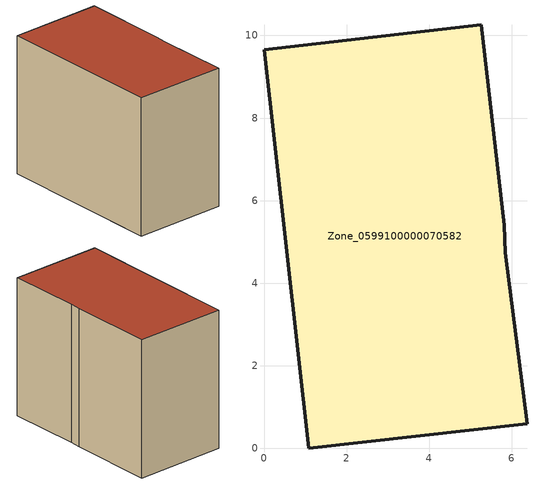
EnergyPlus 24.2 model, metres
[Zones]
Zone_0599100000070582
 floor ground (C_G): 5.26,10.26 5.82,5.41 5.85,4.74 6.37,0.6 1.09,0 0,9.66 z0
 wall outside (C_F): 1.09,0 6.37,0.6 5.85,4.74 5.82,5.41 5.26,10.26 0,9.66 1.09,0 z0:7.92
 roof outside (C_R): 6.37,0.6 5.85,4.74 5.82,5.41 5.26,10.26 0,9.66 1.09,0 z7.92
[BUILDING]
Pand.0599100000070582: North Axis=0; Terrain=City; Loads Convergence Tolerance Value=0.04; Temperature Convergence Tolerance Value=0.4; Solar Distribution=FullExterior; Maximum Number of Warmup Days=25; Minimum Number of Warmup Days=1
[Site:Location]
Rotterdam.The.Hague.AP_ZH_NLD Design_Conditions: Latitude=51.96; Longitude=4.45; Time Zone=1; Elevation=-4.5
[SITE:GROUNDTEMPERATURE:BUILDINGSURFACE]
18, 18, 18, 18, 18, 18, 18, 18, 18, 18, 18, 18
[MATERIAL] Thermal Absorptance=0.9; Solar Absorptance=0.7; Visible Absorptance=0.7
Name | Roughness | Thickness | Conductivity | Density | Specific Heat
G.TC.1946-1964 | MediumSmooth | 0.15 | 1 | 540 | 1210
F.TC.1946-1964 | Rough | 0.3 | 0.857143 | 1920 | 840
R.TC.1946-1964 | MediumRough | 0.2 | 0.235294 | 1500 | 1000
[CONSTRUCTION]
C_G: G.TC.1946-1964
C_F: F.TC.1946-1964
C_R: R.TC.1946-1964
[ZONE]
Zone_0599100000070582: Type=1; Multiplier=1; Ceiling Height=Autocalculate; Volume=Autocalculate; Floor Area=autocalculate; Part of Total Floor Area=Yes
[ZONEINFILTRATION:DESIGNFLOWRATE]
Infil_Zone_0599100000070582: Zone or ZoneList or Space or SpaceList=Zone_0599100000070582; Schedule=AlwaysOn; Design Flow Rate Calculation Method=Flow/Area; Flow Rate per Floor Area=0.003; Constant Term Coefficient=1; Temperature Term Coefficient=0; Velocity Term Coefficient=0; Velocity Squared Term Coefficient=0
[HVACTEMPLATE:ZONE:IDEALLOADSAIRSYSTEM]
Zone_0599100000070582: Maximum Heating Supply Air Temperature=50; Minimum Cooling Supply Air Temperature=13; Maximum Heating Supply Air Humidity Ratio=0.0156; Minimum Cooling Supply Air Humidity Ratio=0.0077; Heating Limit=NoLimit; Cooling Limit=NoLimit; Dehumidification Control Type=ConstantSensibleHeatRatio; Cooling Sensible Heat Ratio=0.7; Dehumidification Setpoint=60; Humidification Control Type=None; Humidification Setpoint=30; Outdoor Air Method=None; Outdoor Air Flow Rate per Person=0.00944; Outdoor Air Flow Rate per Zone Floor Area=0; Outdoor Air Flow Rate per Zone=0; Demand Controlled Ventilation Type=None; Outdoor Air Economizer Type=NoEconomizer; Heat Recovery Type=None; Sensible Heat Recovery Effectiveness=0.7; Latent Heat Recovery Effectiveness=0.65
[ZONECONTROL:THERMOSTAT]
ThermostatControl_Zone_0599100000070582: Zone or ZoneList=Zone_0599100000070582; Control Type Schedule=DualSetpointControlType; Control 1=Thermostat_Zone_0599100000070582; Temperature Difference Between Cutout And Setpoint=0
[THERMOSTATSETPOINT:DUALSETPOINT]
Thermostat_Zone_0599100000070582: Heating Setpoint Temperature Schedule=HeatingSetpoint_Zone_0599100000070582; Cooling Setpoint Temperature Schedule=CoolingSetpoint_Zone_0599100000070582
[SCHEDULE:COMPACT]
HeatingSetpoint_Zone_0599100000070582: Through: 12/31, For: AllDays, Until: 24:00, 21
CoolingSetpoint_Zone_0599100000070582: Through: 12/31, For: AllDays, Until: 24:00, 24
DualSetpointControlType: Through: 12/31, For: AllDays, Until: 24:00, 4
AlwaysOn: Through: 12/31, For: AllDays, Until: 24:00, 1
